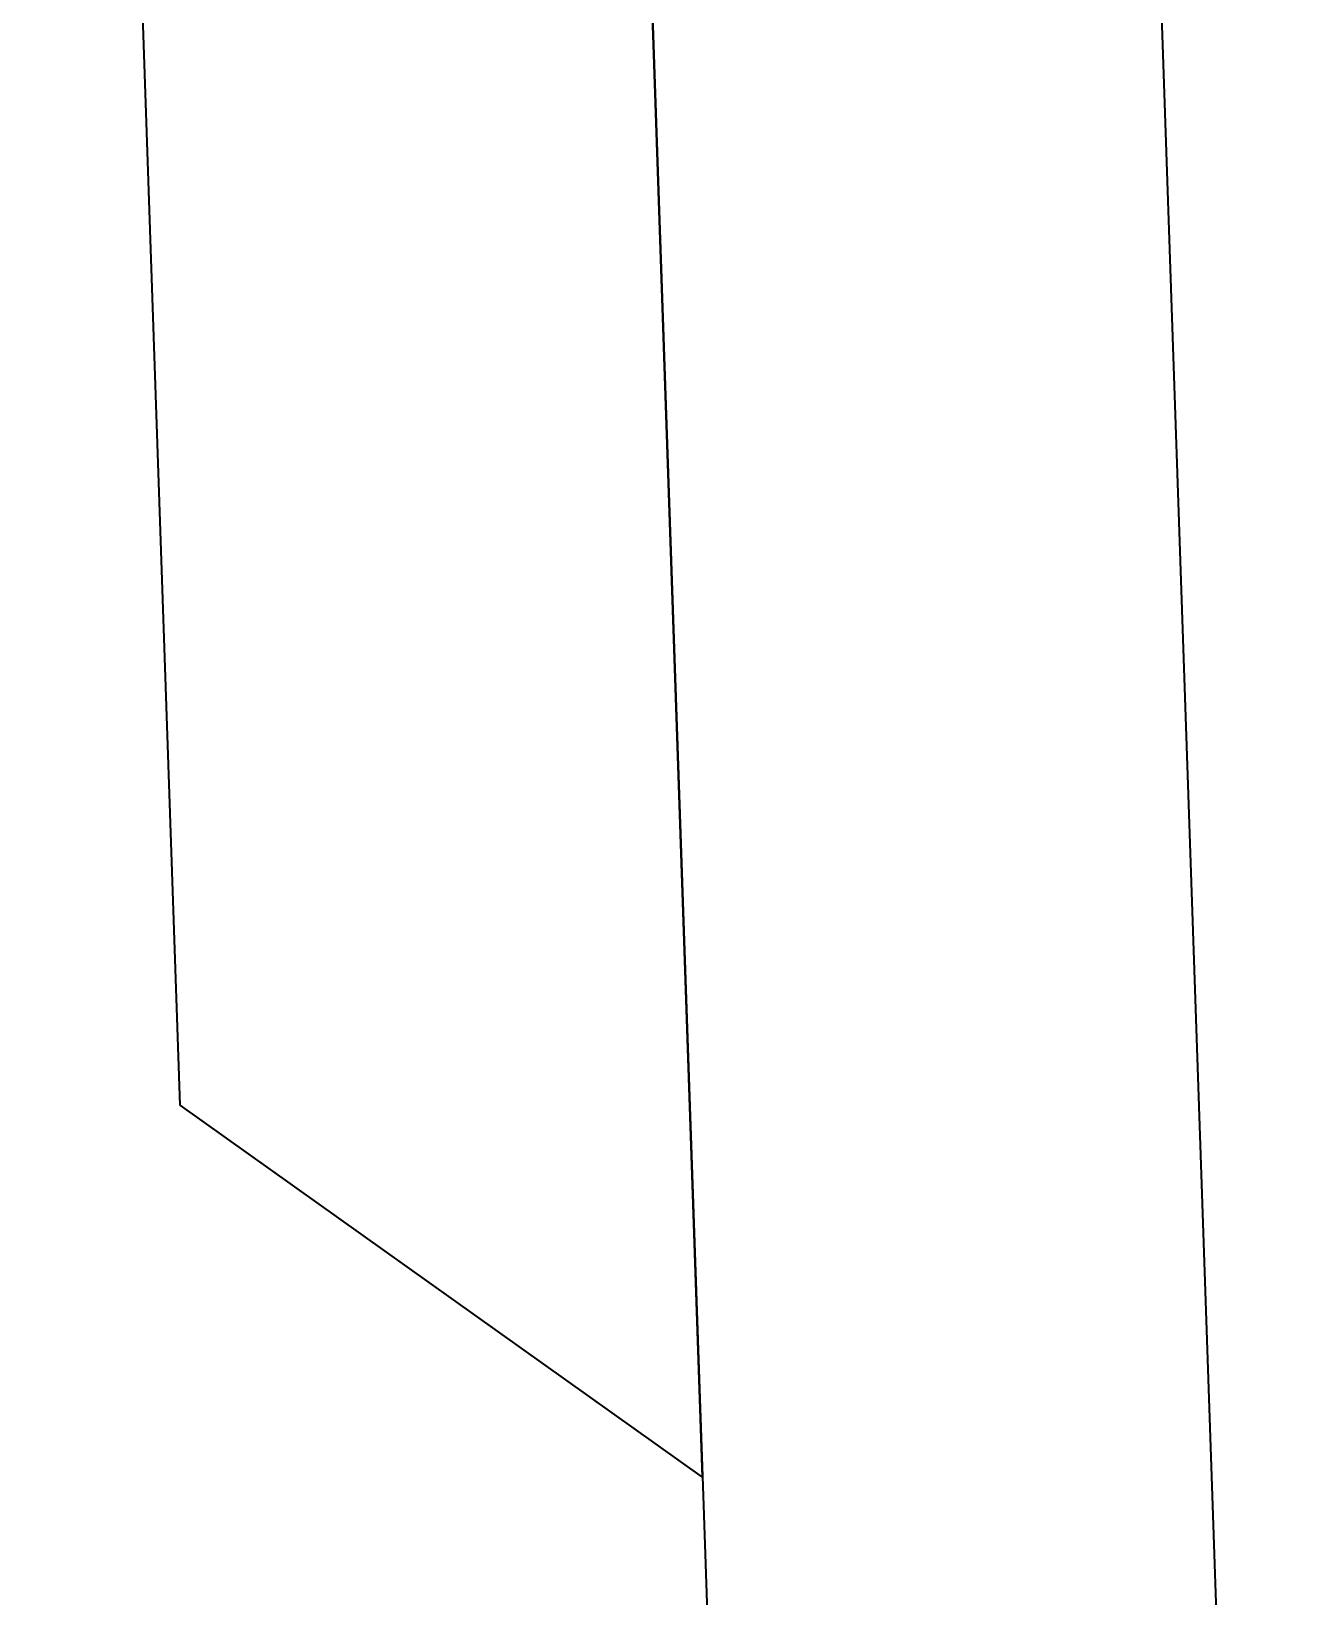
# Model space of a CAD drawing. Header units: millimetres. Extents: x 1333 to 129696, y -57210 to 105899.
# Drawn here: x 57133.19 to 57138.3, y 101184.08 to 101190.34 of the extents above; entities that cross this region are included whole.
import ezdxf

# ---------------------------------------------------------------- set-up
doc = ezdxf.new("R2010")
doc.units = ezdxf.units.MM
doc.header["$LTSCALE"] = 0.5

msp = doc.modelspace()

# ---------------------------------------------------------------- linework, layer by layer
at = {"color": 7, "lineweight": 35}
for p, q in [((57133.787, 101186.05), (57133.1914, 101203.4264)), ((57135.8767, 101184.5622), (57135.2811, 101201.9385)), ((57135.2811, 101201.9385), (57136.0218, 101180.3295)), ((57138.3024, 101173.2723), (57137.3708, 101200.4506))]:
    msp.add_line(p, q, dxfattribs=at)
at = {"color": 7, "lineweight": 35, "ltscale": 0.256528}
msp.add_line((57135.8767, 101184.5622), (57133.787, 101186.05), dxfattribs=at)

doc.saveas('drawing.dxf')
